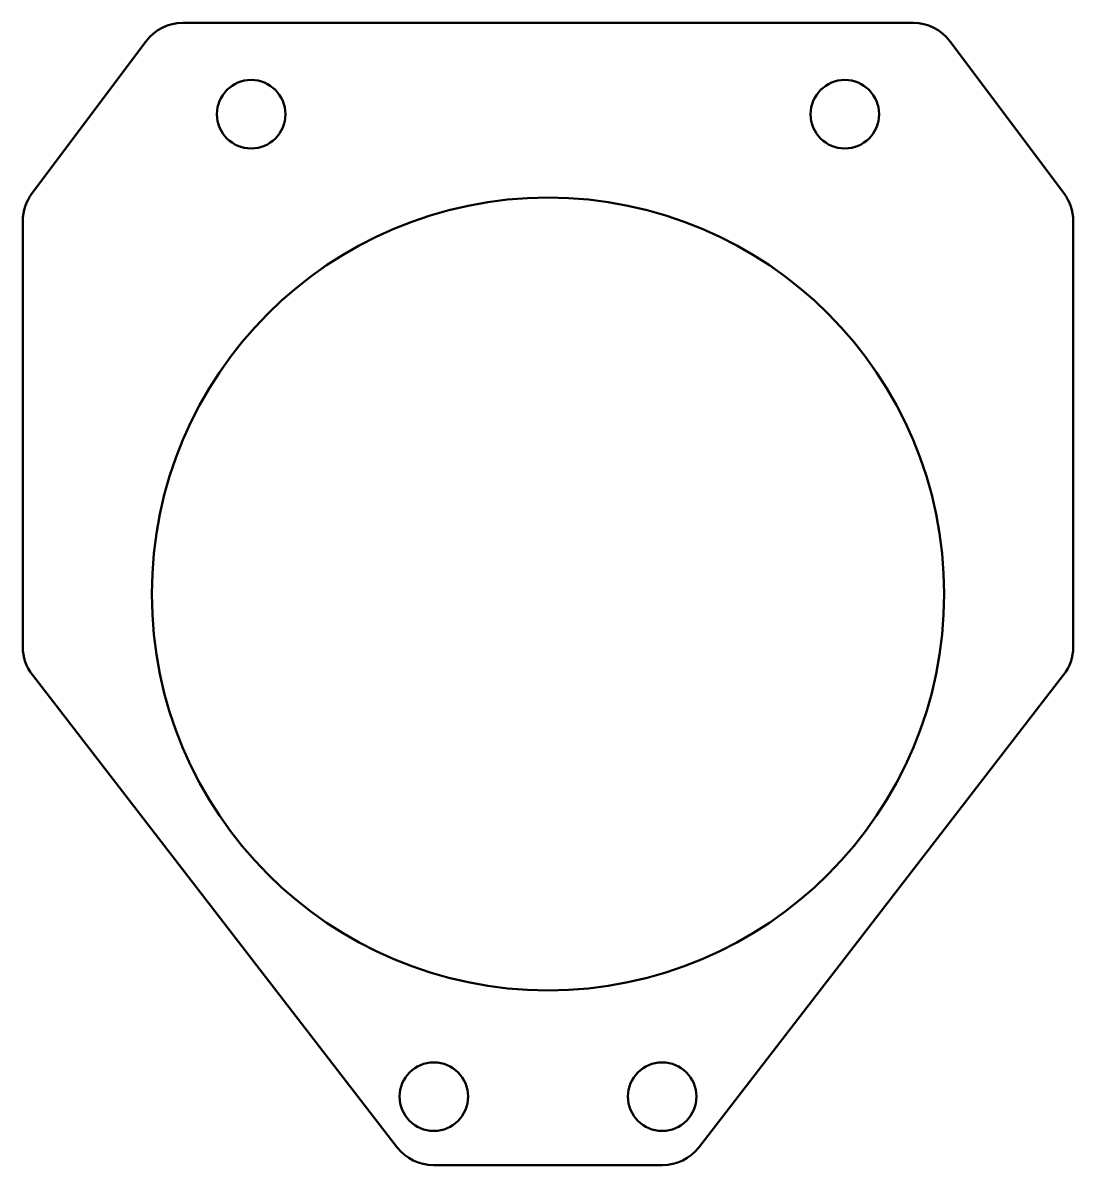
# Model space of a CAD drawing. Header units: millimetres. Extents: x 116.7 to 162.7, y 82.9 to 132.9.
import ezdxf

# ---------------------------------------------------------------- set-up
doc = ezdxf.new("R2010")
doc.units = ezdxf.units.MM
doc.layers.add('Visible (ISO)', color=7, linetype='Continuous', lineweight=50)

msp = doc.modelspace()

# ---------------------------------------------------------------- linework, layer by layer
at = {"layer": 'Visible (ISO)'}
for p, q in [((123.7, 132.95), (155.7, 132.95)), ((117.1, 125.483), (122.1, 132.15)), ((157.3, 132.15), (162.3, 125.483)), ((116.7, 105.633), (116.7, 124.283)), ((162.7, 124.283), (162.7, 105.633)), ((133.1, 83.727), (117.117, 104.41)), ((162.283, 104.41), (146.3, 83.727)), ((144.718, 82.95), (134.682, 82.95))]:
    msp.add_line(p, q, dxfattribs=at)
for centre, radius in [((126.7, 128.95), 1.5), ((152.7, 128.95), 1.5), ((139.7, 107.95), 17.35), ((134.7, 85.95), 1.5), ((144.7, 85.95), 1.5)]:
    msp.add_circle(centre, radius, dxfattribs=at)
for centre, start, end in [((123.7, 130.95), 90, 143.1301), ((155.7, 130.95), 36.8699, 90), ((118.7, 124.283), 143.1301, 180), ((160.7, 124.283), 0, 36.8699), ((118.7, 105.633), 180, 217.6942), ((160.7, 105.633), 322.3058, 0), ((134.682, 84.95), 217.6942, 270), ((144.718, 84.95), 270, 322.3058)]:
    msp.add_arc(centre, 2, start, end, dxfattribs=at)

doc.saveas('drawing.dxf')
